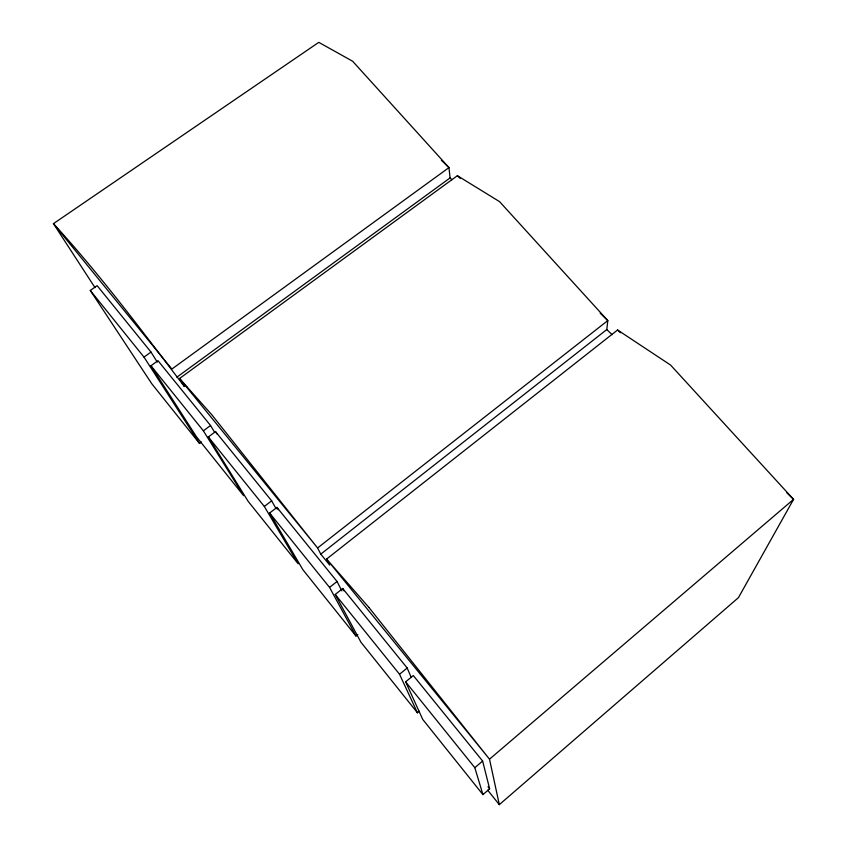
<?xml version="1.0" encoding="UTF-8"?>
<svg xmlns="http://www.w3.org/2000/svg" width="847" height="847" viewBox="0 0 847 847"><rect width="100%" height="100%" fill="white"/><g stroke="black" fill="none" stroke-linecap="round" stroke-linejoin="round"><path stroke-width="1.27" d="M487.734 790.23L499.317 804.65L738.446 597.643L793.565 499.349L670.58 365.057L617.59 329.991L326.603 559.041L329.674 565.065L320.78 554.139L606.78 329.557L607.807 320.579L499.592 201.66L457.391 175.7L179.553 378.493L184.424 386.55C142.243 331.262 100.507 275.031 53.435 223.65L318.779 42.35L352.638 61.238L448.974 167.6L450.075 177.934L451.927 179.723M482.917 794.602L489.64 788.822L482.631 761.04L413.294 675.535L405.639 681.846L422.769 719.463L482.917 794.602L474.828 767.7L405.639 681.846M474.828 767.7L482.631 761.04M411.271 677.526L407.185 667.997L342.717 588.506L335.232 594.456L360.97 642.27L417.444 712.803L419.318 711.236M417.444 712.803L399.54 674.276L407.185 667.997M341.87 590.878L337.032 581.487L276.948 507.395L269.621 513.028L302.855 569.671L355.962 636.012L357.815 634.519M355.962 636.012L329.557 587.416L337.032 581.487M264.328 506.453L271.643 500.842L215.509 431.621L208.33 436.967L248.097 501.265L298.144 563.774L264.328 506.453L208.33 436.967M157.288 362.114L150.999 352.077L97.13 285.651L90.28 290.457L151.804 383.776L199.553 443.489L201.533 442.018M203.375 430.816L210.532 425.501L157.976 360.674L150.957 365.756L196.419 436.713L243.65 495.717L203.375 430.816L150.957 365.756M176.822 377.211L450.075 177.934M90.28 290.457L144.001 357.116L150.999 352.077M441.372 160.284L448.974 167.6L171.867 369.059L53.435 223.65L94.98 287.609M457.391 175.7L460.249 178.452M600.195 313.242L607.807 320.579L317.593 547.977L320.78 554.139M617.59 329.991L620.449 332.744M786.905 492.943L793.565 499.349L489.513 759.187L499.317 804.65M606.78 329.557L612.042 334.639M269.621 513.028L329.557 587.416M335.232 594.456L399.54 674.276M487.988 786.768L489.64 788.822M144.001 357.116L199.553 443.489M210.532 425.501L214.609 432.266M215.509 431.621L216.843 433.865M271.643 500.842L276.143 508.803M276.948 507.395L278.24 509.682M342.717 588.506L343.903 590.814M187.42 387.301L179.553 378.493L317.593 547.977L211.962 414.966L187.42 387.301M368.921 607.447L326.603 559.041L489.513 759.187L368.921 607.447"/></g></svg>
